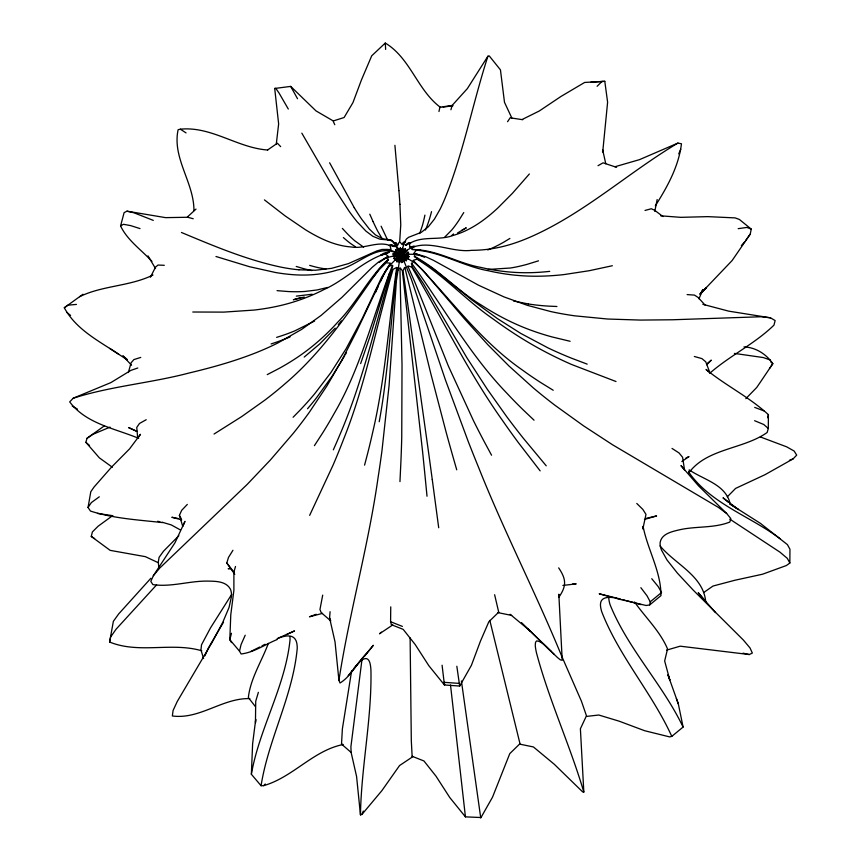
<?xml version="1.0" encoding="UTF-8"?>
<svg xmlns="http://www.w3.org/2000/svg" width="861" height="861" viewBox="0 0 861 861"><rect width="100%" height="100%" fill="white"/><g stroke="black" fill="none" stroke-linecap="round" stroke-linejoin="round"><path stroke-width="1.29" d="M235.505 566.463L233.891 572.102L233.891 590.334L230.77 614.883L229.812 639.701L231.501 642.586M255.448 722.282L255.728 701.241L258.375 692.341M392.82 265.715C375.988 322.122 363.256 380.454 339.815 434.891A214.346 63.144 -62.1 0 1 333.336 449.829M138.653 438.335C114.782 428.369 86.014 423.773 69.698 401.893L73.207 398.223C110.897 386.159 150.89 383.07 189.172 372.985C212 367.539 234.687 361.222 256.513 352.536A211.375 96.098 -5.2 0 0 277.899 342.947L301.598 329.429L321.121 315.406L341.968 297.336L372.146 267.362L378.42 262.11L385.373 257.999L393.079 256.126L407.059 257.396L409.018 256.739L407.587 255.211L409.169 254.275L417.381 254.307L425.56 256.675L433.427 260.302L478.393 285.142L504.04 296.927L527.524 305.397L550.62 311.521A216.498 98.552 -6.6 0 0 574.825 315.836L607.565 319.022L640.412 320.077L672.635 319.765L761.189 316.751L770.509 317.827L775.137 320.561L773.964 325.135C754.753 343.862 729.934 355.571 709.776 373.243M688.649 473.109C706.709 448.194 743.312 449.42 767.162 432.48L768.303 428.477L768.399 414.668C749.414 397.093 725.995 385.739 706.052 369.455L709.938 372.791L705.751 361.814L701.919 358.606L694.343 356.486M703.674 592.551L713.005 586.04L734.95 580.239L762.555 574.212L786.341 565.548L789.849 563.029L789.957 549.232L787.428 544.636L760.435 523.38L729.794 503.9L738.512 509.615L723.003 497.798L728.363 502.232M558.671 567.873C566.151 579.022 566.915 585.695 558.789 597.34L558.832 594.208L562.211 660.29L560.328 659.838L557.476 657.535L527.825 628.745L530.182 630.973L510.11 614.291M562.265 657.492C536.188 593.584 504.298 532.076 478.77 467.867A218.629 26.239 67.2 0 1 468.33 441.768L445.428 379.916L411.332 279.19L404.315 261.959L402.862 260.861L401.613 262.53L401.538 249.41L400.279 247.946L399.332 249.647L398.675 249.496L395.35 243.685L391.26 239.961L382.779 238.831L375.45 234.902L369.401 229.123L361.609 219.081A206.048 22.816 68.3 0 1 354.237 207.652M351.654 670.697L342.377 728.869L341.516 744.098L343.173 744.517C313.21 750.437 292.944 777.279 263.649 785.662L261.066 785.716L251.369 774.265L252.617 743.796L255.717 719.376L255.556 722.68M390.743 606.876L390.593 621.739L391.432 624.72L403.185 629.369L415.196 644.545L428.853 665.725L444.437 684.969L459.677 686.056L471.387 665.37L480.492 641.025L488.844 621.76L498.702 612.171L494.623 594.725M261.066 785.716C268.428 738.996 292.966 695.774 297.239 648.258A59.624 16.671 -64.4 0 0 296.001 640.584C292.632 633.083 282.86 636.333 277.113 638.701M459.731 685.119L459.677 686.056L456.836 666.263M602.56 152.031L602.678 149.846L605.767 163.751L616.594 167.314M251.369 774.265C259.355 728.384 285.303 686.54 290.049 639.766A60.668 17.877 -62.1 0 0 289.92 636.785M399.956 481.611L400.925 461.41A174.406 18.834 -86.8 0 0 401.743 437.442L402.022 364.86L399.935 267.965L399.31 268.384M348.21 675.605L373.33 645.298L366.84 653.37C357.164 662.238 351.331 676.208 340.03 682.988L338.922 680.319C349.415 612.58 368.304 546.175 377.99 478.167A216.498 35.279 -80.3 0 0 381.983 450.583L389.064 385.674L396.404 280.718L399.213 262.476L405.283 248.818L403.163 249.658L402.647 248.237L404.401 242.296L406.457 238.992L408.588 237.302L421.33 232.319L428.304 226.809L434.385 219.178L440.1 209.201A211.375 32.535 -81.4 0 0 445.815 196.373C463.788 150.912 472.947 102.599 487.907 56.213L489.242 55.9L500.445 69.859L504.492 102.319L511.864 118.075L522.735 119.711M301.834 133.164L330.463 182.543L349.017 211.106A208.728 26.992 66.1 0 0 357.164 221.804L365.914 231.092L372.856 236.301L379.981 239.207L389.958 240.133L392.121 241.166L394.672 243.771L397.793 250.25L395.554 249.916L395.909 251.767L395.21 251.961L387.837 249.41L382.058 249.464L376.87 250.928L348.457 263.606L331.571 268.341L315.438 270.246L298.95 269.805M402.862 260.861L401.344 257.213L401.818 249.378L402.647 248.237L401.344 257.213L401.958 262.551M338.922 680.319L335.026 641.865L329.58 617.886L330.086 611.719M602.775 151.461L607.608 102.222L604.799 81.321L584.651 82.441L561.049 96.41L539.298 110.983L522.207 119.475M361.932 659.881L350.901 746.778L351.127 752.439L356.572 776.428L360.468 814.872L361.911 814.484L381.864 790.667L399.558 765.547L412.989 756.571L412.139 756.292L411.31 740.783L410.116 637.904M267.534 150.029L276.295 143.97L278.641 123.941L274.702 88.468L290.706 86.401L315.987 110.886L332.959 120.766L334.778 124.705M394.855 245.385L394.747 246.289L392.229 244.879L390.098 244.954M480.804 817.519L465.435 816.863L449.765 797.523L436.032 776.224L423.956 760.973L412.139 756.292M655.318 205.865C667.372 186.794 678.64 166.528 681.471 143.776L677.919 143.087L639.475 159.651L614.98 166.743M642.78 528.772L643.102 526.448C647.666 549.824 661.108 571.586 660.957 595.64L649.711 604.906L646.18 605.498L617.057 598.696M379.217 421.718C388.612 370.843 390.754 319.022 397.158 267.793L397.405 268.88M649.711 604.906L650.238 601.817L647.042 595.844L640.864 587.686M162.546 522.595C138.384 519.883 113.76 518.559 90.48 511.068L88.048 507.484L90.792 491.739L94.053 487.035L111.553 467.103L129.57 448.882L140.451 434.31L137.728 438.4L136.748 427.443L139.482 423.472L146.219 419.705M201.743 650.787C171.823 641.908 139.17 654.102 109.605 642.037L113.372 621.298L118.71 613.904L150.836 578.301M407.587 255.211C406.155 254.953 390.625 262.239 394.607 256.707M249.808 698.615C222.665 697.808 199.903 719.678 172.351 715.975L173.072 710.508L177.28 701.435L212.054 642.435L222.751 622.363L229.048 607.468L231.469 596.555A60.69 23.236 -45 0 0 230.242 588.881C225.808 581.057 215.368 581.24 207.512 581.1C189.226 580.863 171.091 587.32 152.903 584.619L150.804 581.423L153.366 575.686L159.759 568.045L247.247 484.345L270.505 459.849L293.106 433.546A214.002 81.946 -45 0 0 309.271 412.354L327.04 385.75L341.58 360.716L357.003 330.635L383.834 274.11L389.054 266.135L394.93 260.226L396.663 259.807L396.953 261.819L407.027 250.239C426.313 237.399 450.217 253.059 471.72 250.325C486.217 250.314 500.671 247.764 514.404 243.179A214.002 80.816 -46.3 0 0 532.55 236.065C585.383 212.333 628.627 172.458 677.919 143.087M412.053 248.571L411.902 249.292L420.771 250.153M654.79 211.408L657.169 199.537M109.605 642.037L110.649 636.957L116.031 629.262L156.605 584.867M700.51 293.988L706.515 287.456L699.993 294.214L732.141 260.517L750.211 234.16L751.266 229.112L739.384 219.458L735.165 217.898L707.871 216.638L680.696 217.338L660.699 215.81M438.97 111.51L439.874 107.227L452.143 105.429L467.372 88.586L487.907 56.213M277.199 639.508C265.296 644.34 254.017 652.423 241.145 653.983L239.509 651.164L241.058 644.609L245.213 635.214M396.953 261.819L398.783 260.861L399.213 262.476L400.397 261.141L403.163 249.658M666.672 650.109L680.168 646.18L749.264 654.543L752.342 653.068L750.006 647.935L743.355 640.035L693.32 590.226L677.349 573.06L666.995 559.962L661.42 549.921A59.463 21.202 32.7 0 1 660.193 542.247C661.765 533.863 671.623 531.668 678.662 529.999C695.484 525.942 713.672 528.482 729.848 522.035L730.795 518.516L726.673 513.5L718.461 507.441L612.483 444.728L583.629 425.883L554.807 405.154A218.629 77.974 32.7 0 1 533.465 388.042L508.991 366.011L487.961 344.841L464.574 318.968L422.6 269.902L415.368 263.283L408.157 258.795L406.22 258.698L406.317 260.689L404.369 260.216L395.716 251.95M642.909 528.729L645.987 514.383L642.844 509.411L636.774 503.459M158.499 562.836L145.412 556.669L110.165 550.362L91.255 536.446L92.396 531.926L98.122 526.211L112.834 515.502M322.703 595.123L319.958 609.534L321.175 612.58L330.742 620.889L329.58 617.886M231.469 633.287L229.812 639.701L239.509 651.164M151.923 261.357C141.312 249.83 127.385 240.327 120.572 225.948L124.102 212.656L126.976 211.171L165.549 217.639L187.709 217.263L193.219 218.737M364.569 465.134L367.087 455.566A174.352 37.55 -73.6 0 0 372.673 432.416C385.437 378.183 388.774 322.391 396.727 267.416L393.079 269.299C376.235 325.824 365.656 384.361 343.561 439.314A218.016 60.97 -64.4 0 1 333.121 465.005L309.648 515.373M431.544 211.634L430.855 214.185A176.247 20.675 -85.8 0 1 427.465 224.969L425.431 230.038M128.354 372.533L131.087 362.804L133.886 359.575L140.763 357.433M407.059 257.396L408.157 258.795L393.079 256.126L394.403 255.491L392.95 253.984L394.919 253.285L394.241 252.112C373.717 245.062 357.057 266.662 337.318 270.02C323.392 274.379 308.636 275.757 294.107 274.756A206.048 74.692 31.4 0 1 275.574 272.517L249.432 266.695L215.982 256.503M450.927 109.756L452.143 105.429M767.549 417.725L768.399 414.668M112.382 467.254L99.37 457.858L85.863 442.317L87.026 438.292L104.461 425.797M440.649 107.507C417.327 90.308 410.622 58.333 385.287 43.05L385.642 49.421M412.817 247.311L413.129 246.278M234.773 574.341L226.787 562.986L228.477 557.454L232.954 550.276M389.387 273.486L370.37 335.349L360.651 363.568M444.771 684.054L444.437 684.969L442.08 665.219M419.694 233.546L422.353 225.711A174.729 17.242 -87.9 0 0 424.914 215.099M361.911 814.484L363.32 811.04M399.073 242.285L397.825 245.094L395.985 242.662L394.833 243.351M396.663 259.807C398.331 258.085 412.871 253.005 406.414 251.756M268.341 643.361C261.722 661.334 250.508 678.307 248.345 697.539L255.448 706.655M698.96 298.778L702.953 289.522L701.435 291.696M375.439 292.632L378.334 286.078M153.366 575.686L175.02 542.688L184.975 521.368L182.78 526.48L179.4 515.373L181.639 510.39L187.311 504.417M204.875 655.856L208.491 647.806L223.516 622.18M678.726 153.861L680.782 149.276M380.411 281.569L385.976 270.44L390.496 263.649L390.044 264.628M404.369 260.216L404.315 261.959L397.793 250.25M407.565 266.716L407.845 266.135L415.163 282.935L448.344 365.99L473.518 420.781A174.309 30.415 60.6 0 0 484.442 442.016L491.556 455.211M150.417 277.242L155.497 267.168L158.015 265.048L164.279 265.306M345.229 354.829L346.488 352.59M344.594 355.948L332.023 376.343L316.181 398.223A177.215 71.302 -39.9 0 1 307.528 408.749M333.648 120.831L344.099 117.516L352.956 102.599L361.459 79.901L371.726 55.793L385.287 43.05M463.767 212.549L459.031 220.125A174.869 36.173 -74.7 0 1 451.681 230.081L444.61 237.249M398.783 260.861L405.305 250.702L405.283 248.818M231.674 594.413L210.504 627.906L201.517 644.803L200.957 649.926L203.583 658.568M314.416 445.643L322.455 433.266A174.589 60.883 -52.5 0 0 334.305 413.258C361.222 367.12 373.276 314.577 392.498 265.306L391.68 265.371M88.048 507.484L91.341 502.598L99.306 496.808M507.57 121.692L510.272 117.677L511.864 118.075M769.497 368.486L772.823 363.676C766.344 354.14 755.689 347.349 743.979 346.897M378.054 270.537C350.136 310.606 322.595 351.912 285.013 383.769A218.662 95.808 -26.8 0 1 264.79 400.182L241.726 416.563L214.045 434.041M745.561 240.649L750.211 234.16M373.739 276.532L379.647 269.17L386.202 262.788L390.345 263.143L381.681 277.22L362.309 318.376L346.219 348.533L330.882 372.587L314.792 393.649A174.503 71.721 -37.3 0 1 299.757 410.46L293.095 417.251M395.576 258.72L394.93 260.226L401.344 257.213L407.027 250.239L405.305 250.702M378.872 269.536L388.462 259.645L386.331 262.067M364.386 656.33L366.84 653.37M397.588 270.623L398.503 269.536M353.753 668.653C356.863 664.692 366.162 652.584 369.692 662.195A60.022 9.783 -80.3 0 1 370.93 669.869C371.941 718.429 361.265 766.441 360.468 814.872M529.354 173.997L512.456 193.284L497.959 207.888A218.662 62.799 -63.2 0 1 484.765 219.038C475.326 226.195 464.8 232.115 453.349 235.365C439.261 240.908 422.676 235.408 409.653 243.448L409.696 247.182L414.238 246.192M338.287 324.619L341.43 320.927M741.364 245.589L744.787 241.726M403.465 243.781L402.765 244.556L404.035 242.318L405.445 241.629M335.177 328.149L319.883 343.776L304.213 357.067M461.41 680.965L480.75 817.95L492.524 797.157L509.777 753.633L519.979 743.678L489.823 620.426M727.287 496.84L735.606 488.402L764.977 474.712L793.099 458.881L796.694 455.125L794.122 451.024L786.642 446.827L760.36 436.957M700.068 294.031L701.898 292.116M263.649 785.662L265.263 783.994M745.841 398.654L756.69 387.515L759.854 382.919L772.823 363.676L770.843 362.061M414.744 255.663L414.227 256.18C438.776 269.364 457.654 291.007 481.643 305.289C497.271 315.481 513.963 324.07 531.517 330.43A174.406 78.362 1.5 0 0 551.912 336.899L570.111 341.29M706.763 364.773L711.326 360.135L707.419 363.331M187.407 216.983L196.007 209.105M597.103 86.283L602.13 81.343M405.456 267.523L404.369 267.836L403.045 270.763L428.487 451.777A217.22 2.831 82.4 0 1 432.265 479.523M178.83 535.736L163.558 551.148L159.091 557.336L158.306 561.996L158.844 568.088M451.95 235.354L453.51 233.944M379.163 262.476L388.16 256.223L385.125 253.726C362.395 261.066 345.659 280.008 323.833 289.619C308.69 297.4 292.492 303.094 275.832 306.57A219.103 93.58 13.5 0 1 254.081 310.068L223.806 312.112L192.778 312.016M381.401 632.178L379.497 633.793L392.756 624.935L391.432 624.72M650.238 601.817L661.539 592.497L658.224 586.632L651.755 578.71M586.524 716.417L598.772 715.017L619.231 721.206L644.652 730.72L669.643 736.898L671.784 736.381L683.096 727.061L678.328 703.911L667.932 674.776L669.836 680.061L664.66 661L667.544 648.936C660.096 631.231 645.524 617.574 634.546 602M118.678 354.248C98.886 340.967 76.091 329.602 64.306 307.764L67.879 305.181L76.435 304.417M79.599 296.711C102.244 285.465 129.979 286.422 152.989 275.014M64.306 307.764L82.99 294.247M413.269 261.087L413.7 260.14L417.068 259.204C444.427 275.94 466.135 300.338 492.524 318.548C510.089 331.507 528.568 343.238 547.973 353.236A217.22 92.03 14.8 0 0 571.726 364.537L616.002 381.52M681.837 461.539L689.004 456.545L685.883 458.063M393.499 258.537L401.344 257.213L408.62 252.187M87.026 438.292L92.859 434.342L110.047 427.121M498.702 612.171L498.013 612.634L511.682 615.421M276.295 143.97L277.425 143.27L280.654 146.628M509.906 238.443L504.019 242.006A174.503 59.764 -53.7 0 1 490.35 248.872L487.735 249.938M383.457 259.527L388.02 256.718L387.095 257.278M408.846 243.502L405.983 245.202L408.771 243.265L410.665 242.996M457.503 233.008L466.275 227.821L461.55 230.5M381.025 255.437L389.032 252.338L385.814 253.22M314.566 321.056L294.892 330.828A174.729 78.222 2.9 0 1 276.618 337.372M598.029 165.689L603.087 162.826L605.767 163.751M120.572 225.948L123.489 224.301L130.635 225.604L140.042 228.606M416.089 255.028L417.381 254.307M380.734 255.017L384.157 253.112L389.258 251.886L388.828 251.143M259.785 646.988L250.734 651.519M261.992 645.847L265.059 644.276M267.244 374.621L279.319 368.325A174.869 79.492 -13.4 0 0 297.228 357.444C312.274 347.381 325.932 335.306 338.039 321.853C356.938 302.652 368.648 277.371 388.408 259.15L387.644 258.795M286.681 634.557L294.516 630.909L278.211 638.141M316.202 614.28L309.508 616.777L322.52 613.376M73.207 398.223L110.854 382.607L130.84 370.402L137.792 367.991M789.408 460.301L793.099 458.881M384.835 250.034L391.002 249.313L390.237 246.494M394.403 255.491L401.344 257.213L409.169 254.275L407.414 253.747M394.144 243.286L395.974 243.351L397.298 245.256L396.512 244.804M271.118 343.937L275.133 342.613A176.247 79.449 0.2 0 0 290.103 336.888M538.523 260.818L527.384 264.262A174.589 71.022 -38.6 0 1 510.433 268.008L488.241 269.45M327.567 287.445L317.02 289.974L304.945 291.459A175.235 67.362 26.4 0 1 288.295 291.545L277.059 290.652M412.193 262.906L411.515 263.1C443.167 306.484 469.288 354.334 506.903 393.24A174.309 55.438 39.9 0 0 523.284 409.976L534.035 420.179M300.941 297.626L293.375 299.746L304.224 297.056M644.458 519.452L656.577 515.933L646.514 518.257M411.364 247.042L410.245 247.365L415.045 246.461M645.018 210.45L651.303 208.749L654.543 210.213L662.992 216.552M267.674 150.008C237.367 147.866 211.386 126.04 180.358 129.193L178.109 129.72C172.006 158.23 194.069 182.489 193.94 210.568M612.354 265.737L589.193 270.72L564.052 274.573A218.016 96.066 -25.5 0 1 541.397 276.155C523.606 276.629 505.773 274.777 488.445 270.774C463.648 266.458 441.413 252.122 416.293 250.153L413.893 253.263L424.634 257.245M312.166 294.236L296.313 296.13M410.557 242.705L407.963 243.146L405.434 245.116L405.1 244.406M389.054 266.135L390.216 265.952M443.135 107.141L453.058 105.688M738.189 228.66L746.907 227.433L751.266 229.112M562.9 585.426L576.203 583.898L572.931 583.597M394.478 255.233L401.344 257.213L409.018 256.417M389.237 245.546L391.561 245.331L394.295 246.601L391.238 245.676M590.904 82.193L604.799 81.321M392.95 253.984L401.344 257.213L409.018 256.739M274.702 88.468L275.843 88.403L279.115 93.16L288.306 109.035M386.159 249.873L390.625 249.69L389.613 249.701M556.927 306.494L548.317 306.107A174.352 79.126 -14.7 0 1 528.417 303.976M405.563 241.844L403.206 242.436L402.205 244.632L399.687 241.715L400.763 224.839L399.913 204.24M687.11 294.591L694.493 295.097L698.239 297.562L704.998 305.02M443.878 682.31L459.204 683.397M412.344 249.615C436.409 249.27 457.568 263.337 480.955 267.437C499.208 271.721 518.064 273.475 536.801 272.431A214.346 93.332 -28.2 0 0 549.727 271.366M561.62 655.942L581.455 701.263L586.459 715.803L580.389 728.772L583.823 792.055L582.682 791.926L554.301 764.288L533.422 746.95L519.581 744.108M111.747 515.535L97.476 513.425M734.411 353.408L763.341 357.573L770.38 360.049M325.942 268.998L320.776 268.148A175.052 54.447 41.1 0 1 309.691 265.371M770.509 317.827L728.675 311.144L702.834 304.31M616.691 598.234C611.159 596.953 600.849 595.92 600.483 604.002A60.076 14.583 51.6 0 0 601.71 611.676C619.016 656.373 652.1 693.019 671.784 736.381M528.417 303.976L513.49 300.984M177.979 518.473L171.845 517.267L181.703 519.84M157.66 521.271L159.898 521.744M743.011 653.165L749.264 654.543M126.976 211.171L134.036 212.807L153.301 220.384M620.652 599.084L599.191 593.789L612.193 597.405M622.89 599.654L625.129 600.235M641.068 604.626L626.377 600.58M415.454 253.995L414.27 253.683L419.867 255.416M162.137 522.218L171.253 524.909L180.369 529.935M408.458 266.06L411.709 267.061C442.123 317.957 467.867 371.78 502.34 420.243A216.283 52.489 51.6 0 0 518.462 442.748L540.138 470.859M395.038 253.059L401.344 257.213L406.22 258.698M296.216 266.447L302.695 268.384A175.687 57.063 38.7 0 0 311.693 270.558M587.191 364.138L571.779 358.294A215.239 92.622 12.2 0 1 548.016 347.898L520.797 333.433L497.454 318.635L471.548 299.703L432.846 268.471L414.421 256.675M390.291 245.643C377.602 240.574 364.332 249.367 351.105 246.956C340.16 246.171 329.612 242.544 319.818 237.744A219.307 54.996 50.5 0 1 305.429 229.726L285.249 215.993L264.445 199.892M754.699 407.404L763.847 410.848M400.397 261.141L401.613 262.53M390.593 621.739L402.399 626.41M754.602 420.706L763.75 424.495L768.303 428.477M181.423 232.47C213.851 246.02 246.537 259.871 281.063 267.147A208.728 73.174 33.9 0 0 298.939 269.805M137.06 431.35L128.558 427.551L136.781 431.426M689.187 469.858C703.545 479.781 725.823 484.356 730.096 503.685M363.622 247.129L354.689 240.725A175.687 29.102 61.7 0 1 346.176 232.524L342.366 228.391M72.227 406.026L77.468 409.126M553.203 390.248L540.805 382.607A174.288 67.89 25.2 0 1 521.97 369.724C479.276 340.117 449.205 296.948 413.183 260.506M91.255 536.446L94.656 538.566M406.317 260.689L394.316 251.81L406.575 260.474M355.582 246.913L350.621 243.534A175.052 32.094 59.5 0 1 343.399 237.571M672.021 448.43L679.017 452.94L682.579 457.256L684.56 470.041L680.976 465.575L698.432 485.744L726.673 513.5M180.358 129.193L186.051 132.906M109.681 348.361L127.03 359.694M780.066 538.685C750.491 516.439 711.347 503.889 689.306 472.947A60.356 25.97 12.2 0 1 688.628 471.182M729.827 519.14L779.969 552.159L787.32 558.369L789.849 563.029M66.867 312.403L70.58 315.449M127.374 359.597L122.811 355.83L131.55 365.258M85.863 442.317L89.544 445.449M341.516 744.098L351.127 752.439M521.529 622.632L554.333 654.543M660.075 545.917C675.196 564.213 703.771 575.977 705.719 602.033M551.266 651.519C546.713 647.924 542.85 641.434 536.661 640.885L535.531 642.284L535.273 645.276A59.463 7.136 67.2 0 0 536.5 652.95C549.114 700.327 569.939 745.099 583.823 792.055M715.48 612.623L698.239 592.723L704.018 599.708M546.24 465.823L523.563 438.54A216.283 55.954 49.3 0 1 506.709 416.638L487.272 389.226L466.942 357.853L423.558 283.915L412.225 266.641L411.386 263.649M395.554 249.916L401.344 257.213L400.279 247.946M400.462 268.18L402.345 270.72L422.557 451.358A215.239 6.92 84.5 0 1 425.345 479.071L427.013 496.227M226.787 562.986L233.891 572.102M382.596 239.444L377.818 231.351A175.235 12.818 72.7 0 1 373.104 221.643M354.237 207.652L329.623 162.783M290.706 86.401L297.529 98.735M387.687 240.208L381.111 226.206M147.995 255.878L155.518 268.557M179.4 515.373L181.359 518.914M373.093 221.621L369.789 214.185M401.344 257.213L397.75 248.98L401.344 257.213L399.073 249.722M676.38 698.497L678.328 703.911M683.096 727.061C662.647 684.291 628.013 649.022 610.094 604.766A60.076 15.541 49.3 0 1 608.856 597.093M456.728 469.815L452.585 455.372A174.288 11.096 73.7 0 1 446.149 432.265L430.737 373.373L404.821 267.394M465.435 816.863L450.507 684.958M432.265 479.555L438.701 527.739M394.908 145.315L398.912 190.615M398.934 190.765A219.103 4.951 83.4 0 1 399.935 204.369M230.726 568.486L228.187 568.712L230.737 568.497"/></g></svg>
